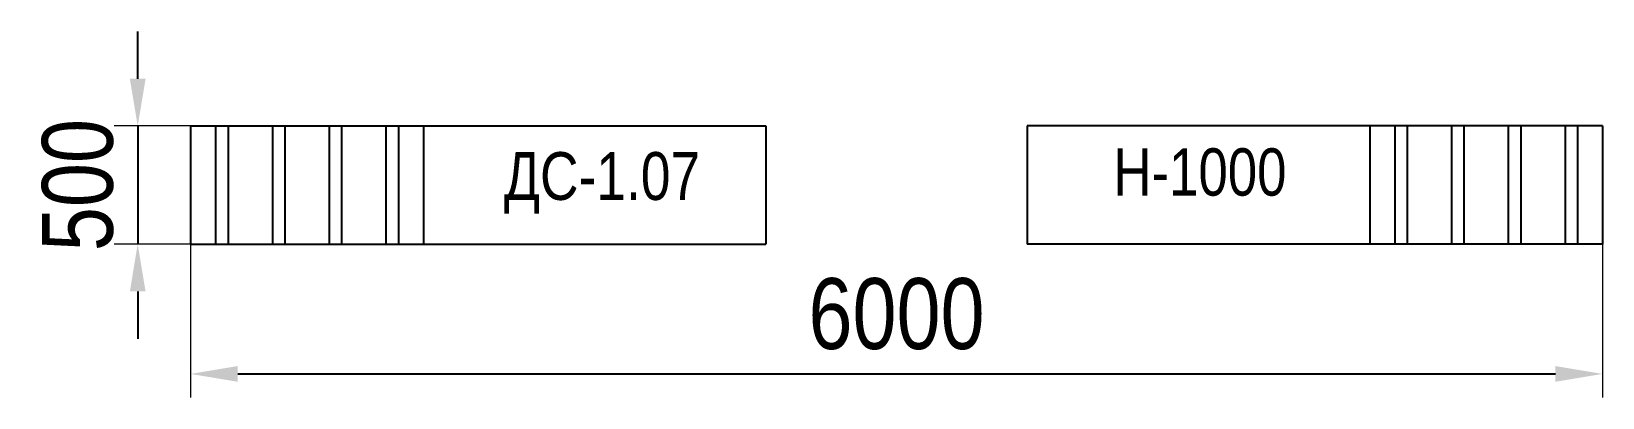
# Model space of a CAD drawing. Header units: millimetres. Extents: x -3549 to 3103, y -833 to 716.
import ezdxf

# ---------------------------------------------------------------- set-up
doc = ezdxf.new("R2010")
doc.units = ezdxf.units.MM
for name, color, linetype in [('DIKOM_АРТИКУЛ', 7, 'Continuous'), ('DIKOM_ОБЪЕКТ', 7, 'Continuous'), ('DIKOM_РАЗМЕР_ОБЪЕКТА', 7, 'Continuous')]:
    doc.layers.add(name, color=color, linetype=linetype)
doc.styles.add('style1', font='arial.ttf', dxfattribs={"width": 0.8})
doc.dimstyles.new('1-50', dxfattribs={"dimtxt": 300, "dimasz": 200, "dimexe": 100, "dimexo": 0, "dimgap": 100, "dimtad": 1, "dimdec": 0, "dimtxsty": 'style1', "dimcen": 0, "dimclrd": 7, "dimclre": 7, "dimadec": 1, "dimazin": 2, "dimtfac": 1, "dimtdec": 0, "dimtmove": 0, "dimatfit": 3, "dimfxl": 0, "dimlwd": 25, "dimlwe": 18, "dimarcsym": 0})

# ---------------------------------------------------------------- blocks, each defined once
blk = doc.blocks.new('*D53')
at = {"layer": 'Defpoints', "color": 0, "transparency": 16777216}
for p in [(-2875.1, -184.3), (3103.4, -184.3), (3103.4, -733.3)]:
    blk.add_point(p, dxfattribs=at)
at = {"layer": 'DIKOM_РАЗМЕР_ОБЪЕКТА', "color": 7, "lineweight": 18, "transparency": 16777216}
for p, q in [((-2875.1, -184.3), (-2875.1, -833.3)), ((3103.4, -184.3), (3103.4, -833.3))]:
    blk.add_line(p, q, dxfattribs=at)
at = {"layer": 'DIKOM_РАЗМЕР_ОБЪЕКТА', "color": 7, "lineweight": 25, "transparency": 16777216}
blk.add_line((-2675.1, -733.3), (2903.4, -733.3), dxfattribs=at)
at = {"layer": 'DIKOM_РАЗМЕР_ОБЪЕКТА', "color": 7, "transparency": 16777216}
for points in [[(-2675.1, -700), (-2675.1, -766.6), (-2875.1, -733.3)], [(2903.4, -700), (2903.4, -766.6), (3103.4, -733.3)]]:
    blk.add_solid(points, dxfattribs=at)
at = {"layer": 'DIKOM_РАЗМЕР_ОБЪЕКТА', "color": 0, "transparency": 16777216, "insert": (114.1, -480.1), "char_height": 300, "attachment_point": 5, "style": 'style1'}
blk.add_mtext('6000', dxfattribs=at)
blk = doc.blocks.new('*D54')
at = {"layer": 'Defpoints', "color": 0, "transparency": 16777216}
for p in [(-2875.1, 315.7), (-3098.7, -184.3), (-2875.1, -184.3)]:
    blk.add_point(p, dxfattribs=at)
at = {"layer": 'DIKOM_РАЗМЕР_ОБЪЕКТА', "color": 7, "lineweight": 25, "transparency": 16777216}
for p, q in [((-3098.7, 515.7), (-3098.7, 715.7)), ((-3098.7, 315.7), (-3098.7, -184.3)), ((-3098.7, -384.3), (-3098.7, -584.3))]:
    blk.add_line(p, q, dxfattribs=at)
at = {"layer": 'DIKOM_РАЗМЕР_ОБЪЕКТА', "color": 7, "lineweight": 18, "transparency": 16777216}
for p, q in [((-2875.1, 315.7), (-3198.7, 315.7)), ((-2875.1, -184.3), (-3198.7, -184.3))]:
    blk.add_line(p, q, dxfattribs=at)
at = {"layer": 'DIKOM_РАЗМЕР_ОБЪЕКТА', "color": 7, "transparency": 16777216}
for points in [[(-3132, 515.7), (-3065.4, 515.7), (-3098.7, 315.7)], [(-3132, -384.3), (-3065.4, -384.3), (-3098.7, -184.3)]]:
    blk.add_solid(points, dxfattribs=at)
at = {"layer": 'DIKOM_РАЗМЕР_ОБЪЕКТА', "color": 0, "transparency": 16777216, "insert": (-3351.9, 65.7), "char_height": 300, "attachment_point": 5, "rotation": 90, "style": 'style1'}
blk.add_mtext('500', dxfattribs=at)

msp = doc.modelspace()

# ---------------------------------------------------------------- linework, layer by layer
at = {"layer": 'DIKOM_ОБЪЕКТ'}
for p, q in [((-2875.1, 315.7), (-439.1, 315.7)), ((-2875.1, 315.7), (-2875.1, -184.3)), ((-2769.1, 315.7), (-2769.1, -184.3)), ((-2716.1, 315.7), (-2716.1, -184.3)), ((-2528.7, 315.7), (-2528.7, -184.3)), ((-2475.7, 315.7), (-2475.7, -184.3)), ((-2288.3, 315.7), (-2288.3, -184.3)), ((-2235.3, 315.7), (-2235.3, -184.3)), ((-2047.9, 315.7), (-2047.9, -184.3)), ((-1994.9, 315.7), (-1994.9, -184.3)), ((-1889.1, 315.7), (-1889.1, -184.3)), ((-439.1, 315.7), (-439.1, -184.3)), ((3103.4, 315.7), (667.4, 315.7)), ((667.4, 315.7), (667.4, -184.3)), ((2117.4, 315.7), (2117.4, -184.3)), ((2223.2, 315.7), (2223.2, -184.3)), ((2276.2, 315.7), (2276.2, -184.3)), ((2463.6, 315.7), (2463.6, -184.3)), ((2516.6, 315.7), (2516.6, -184.3)), ((2704, 315.7), (2704, -184.3)), ((2757, 315.7), (2757, -184.3)), ((2944.4, 315.7), (2944.4, -184.3)), ((2997.4, 315.7), (2997.4, -184.3)), ((3103.4, 315.7), (3103.4, -184.3)), ((-2875.1, -184.3), (-439.1, -184.3)), ((3103.4, -184.3), (667.4, -184.3))]:
    msp.add_line(p, q, dxfattribs=at)

# ---------------------------------------------------------------- texts
at = {"layer": 'DIKOM_АРТИКУЛ', "insert": (-1548.5, 205.1), "char_height": 202.19, "width": 2732.336, "attachment_point": 1, "style": 'style1'}
msp.add_mtext('{\\fArial|b0|i0|c204|p34;ДС}-1.07', dxfattribs=at)
at = {"layer": 'DIKOM_РАЗМЕР_ОБЪЕКТА', "insert": (1032.2, 221.1), "char_height": 200, "width": 3543.223, "attachment_point": 1, "style": 'style1'}
msp.add_mtext('H-1000', dxfattribs=at)

# ---------------------------------------------------------------- dimensions: what is measured, and where the dimension line sits
at = {"layer": 'DIKOM_РАЗМЕР_ОБЪЕКТА'}
dim = msp.add_linear_dim(base=(-3098.7, -184.3), p1=(-2875.1, 315.7), p2=(-2875.1, -184.3), angle=90, dimstyle='1-50', dxfattribs=at)
dim.commit()
dim.dimension.update_dxf_attribs({"geometry": '*D54', "text_midpoint": (-3098.7, 65.7), "dimtype": 160})
dim = msp.add_linear_dim(base=(3103.4, -733.3), p1=(-2875.1, -184.3), p2=(3103.4, -184.3), angle=0, text='6000', dimstyle='1-50', dxfattribs=at)
dim.commit()
dim.dimension.update_dxf_attribs({"geometry": '*D53', "text_midpoint": (114.1, -733.3), "dimtype": 161})

doc.saveas('drawing.dxf')
